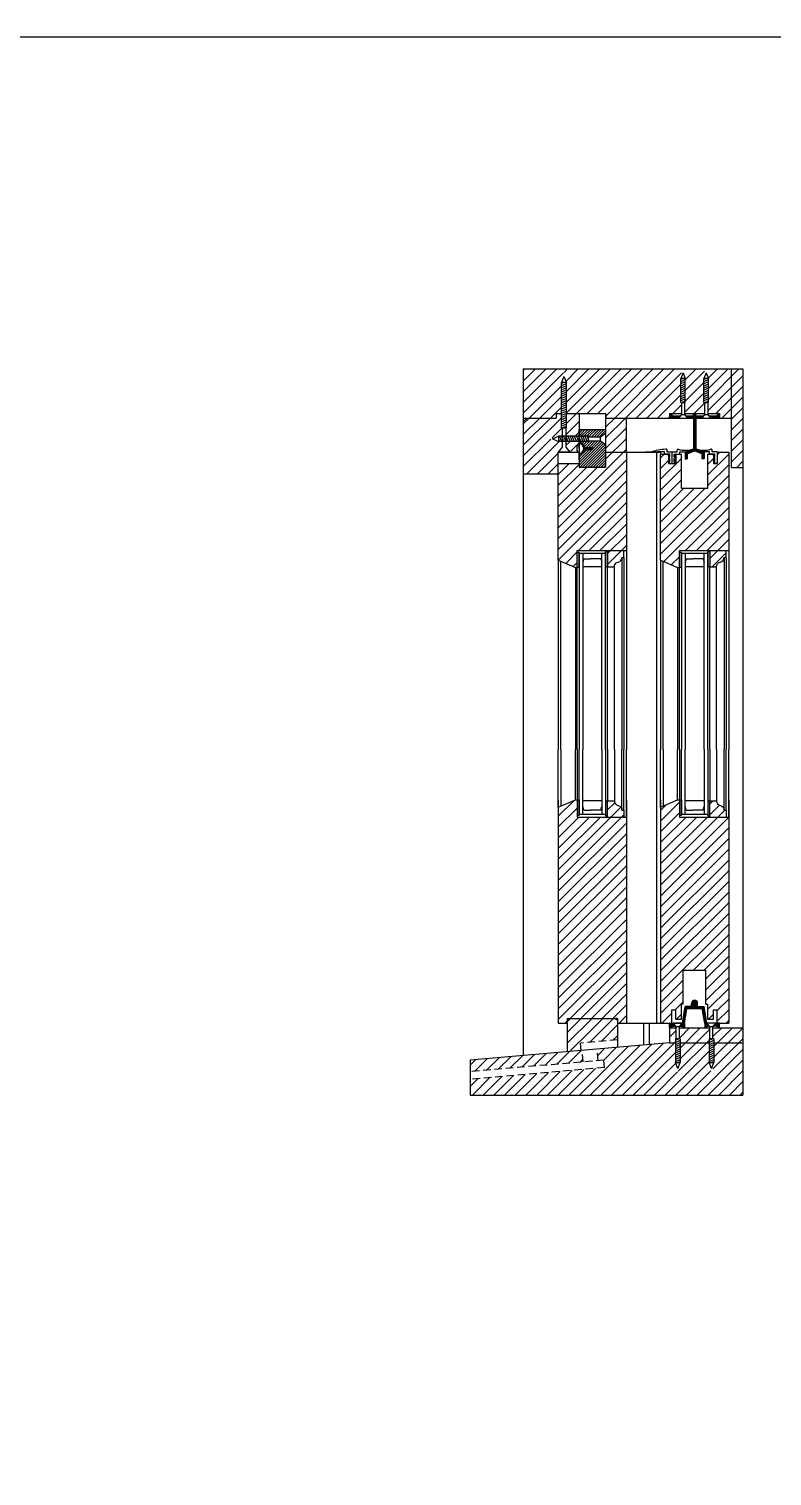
# Model space of a CAD drawing. Header units: inches. Extents: x 1985 to 11287, y 379 to 3234.
# Drawn here: x 7898.13 to 7922.67, y 1663.84 to 1711.67 of the extents above; entities that cross this region are included whole.
import ezdxf

# ---------------------------------------------------------------- set-up
doc = ezdxf.new("R2010")
doc.units = ezdxf.units.IN
doc.header["$MEASUREMENT"] = 0
doc.linetypes.add('HIDDEN', pattern=[0.375, 0.25, -0.125])
for name, color, linetype in [('alum. sill 99', 1, 'CONTINUOUS'), ('glass 99', 6, 'CONTINUOUS'), ('glazing tape 99', 7, 'CONTINUOUS'), ('hardware 99', 94, 'CONTINUOUS'), ('hatch 99', 1, 'CONTINUOUS'), ('separation 99', 3, 'CONTINUOUS'), ('weatherstripping 99', 5, 'CONTINUOUS'), ('wood detail 99', 7, 'CONTINUOUS')]:
    doc.layers.add(name, color=color, linetype=linetype)
pattern_1 = [(45, (8515.62626, 635.25964), (-0.176776695, 0.176776695), [])]

msp = doc.modelspace()

# ---------------------------------------------------------------- hatches: boundary and pattern name
at = {"layer": 'alum. sill 99'}
h = msp.add_hatch(dxfattribs=at)
h.set_pattern_fill('ANSI31', color=256, scale=2, style=0)
h.paths.add_polyline_path([(7917.863507, 1685.348837), (7917.863507, 1685.623035), (7916.238507, 1685.623035), (7916.238507, 1686.19), (7916.176007, 1686.19), (7915.613507, 1685.948928), (7915.613507, 1684.791579), (7915.613507, 1678.814999), (7915.908507, 1678.814999), (7915.908507, 1678.968999), (7917.568507, 1678.968999), (7917.568507, 1678.814999), (7917.863507, 1678.814999)])
h.paths.add_polyline_path([(7917.777507, 1685.84955), (7917.715007, 1685.84955), (7917.715007, 1685.862672, 0.350781059), (7917.590007, 1686.0058, -0.350781059), (7917.465007, 1686.148928), (7917.465007, 1686.16205), (7917.238507, 1686.16205), (7917.238507, 1685.623035), (7917.777507, 1685.623035)], flags=17)
h.paths.add_polyline_path([(7921.238509, 1685.348837), (7921.238509, 1685.623035), (7919.613509, 1685.623035), (7919.613509, 1686.19), (7919.551009, 1686.19), (7918.988509, 1685.948928), (7918.988509, 1684.791579), (7918.988509, 1678.814999), (7919.363509, 1678.814999), (7919.363509, 1679.252499), (7919.488509, 1679.252499), (7919.488509, 1678.939999), (7919.676009, 1678.939999), (7919.676009, 1679.439999), (7919.738509, 1679.439999), (7919.738509, 1680.564999), (7920.488509, 1680.564999), (7920.488509, 1679.439999), (7920.551009, 1679.439999), (7920.551009, 1678.939999), (7920.738509, 1678.939999), (7920.738509, 1679.252499), (7920.863509, 1679.252499), (7920.863509, 1678.814999), (7920.938509, 1678.814999), (7921.238509, 1678.814999)])
h.paths.add_polyline_path([(7921.152509, 1685.84955), (7921.090009, 1685.84955), (7921.090009, 1685.862672, 0.350781059), (7920.965009, 1686.0058, -0.350781059), (7920.840009, 1686.148928), (7920.840009, 1686.16205), (7920.613509, 1686.16205), (7920.613509, 1685.623035), (7921.152509, 1685.623035)], flags=17)
at = {"layer": 'glazing tape 99'}
h = msp.add_hatch(color=7, dxfattribs=at)
h.paths.add_polyline_path([(7917.176007, 1693.895784), (7917.238507, 1693.895784), (7917.238507, 1694.395784), (7917.176007, 1694.395784)])
h.paths.add_polyline_path([(7916.238507, 1693.872284), (7916.301007, 1693.872284), (7916.301007, 1694.372284), (7916.238507, 1694.372284)])
h = msp.add_hatch(color=7, dxfattribs=at)
h.paths.add_polyline_path([(7917.176007, 1693.895784), (7917.238507, 1693.895784), (7917.238507, 1694.395784), (7917.176007, 1694.395784)])
h.paths.add_polyline_path([(7916.238507, 1693.872284), (7916.301007, 1693.872284), (7916.301007, 1694.372284), (7916.238507, 1694.372284)])
h = msp.add_hatch(color=7, dxfattribs=at)
h.paths.add_polyline_path([(7920.551009, 1693.895784), (7920.613509, 1693.895784), (7920.613509, 1694.395784), (7920.551009, 1694.395784)])
h.paths.add_polyline_path([(7919.613509, 1693.872284), (7919.676009, 1693.872284), (7919.676009, 1694.372284), (7919.613509, 1694.372284)])
h = msp.add_hatch(color=7, dxfattribs=at)
h.paths.add_polyline_path([(7920.551009, 1693.895784), (7920.613509, 1693.895784), (7920.613509, 1694.395784), (7920.551009, 1694.395784)])
h.paths.add_polyline_path([(7919.613509, 1693.872284), (7919.676009, 1693.872284), (7919.676009, 1694.372284), (7919.613509, 1694.372284)])
h = msp.add_hatch(color=7, dxfattribs=at)
h.paths.add_polyline_path([(7917.176007, 1685.66205), (7917.238507, 1685.66205), (7917.238507, 1686.16205), (7917.176007, 1686.16205)])
h.paths.add_polyline_path([(7916.238507, 1685.69), (7916.301007, 1685.69), (7916.301007, 1686.19), (7916.238507, 1686.19)])
h = msp.add_hatch(color=7, dxfattribs=at)
h.paths.add_polyline_path([(7920.551009, 1685.66205), (7920.613509, 1685.66205), (7920.613509, 1686.16205), (7920.551009, 1686.16205)])
h.paths.add_polyline_path([(7919.613509, 1685.69), (7919.676009, 1685.69), (7919.676009, 1686.19), (7919.613509, 1686.19)])
at = {"layer": 'hardware 99'}
h = msp.add_hatch(dxfattribs=at)
h.set_pattern_fill('ANSI31', color=256, scale=0.25, style=0)
h.set_pattern_definition([(45, (8264.01868, -273.444858), (-0.0220970869, 0.0220970869), [])])
h.paths.add_polyline_path([(7919.586597, 1698.809832), (7919.639538, 1698.881832), (7919.365509, 1698.881832), (7919.365509, 1698.963832), (7919.325509, 1698.963832), (7919.293509, 1698.931832), (7919.293509, 1698.809832)])
h.paths.add_polyline_path([(7919.822479, 1698.881832), (7919.875421, 1698.809832), (7920.077509, 1698.809832), (7920.077509, 1697.794832), (7919.837712, 1697.696832), (7919.801009, 1697.681832), (7919.801009, 1697.461832), (7919.873009, 1697.461832), (7919.873009, 1697.633477), (7920.113509, 1697.731764), (7920.354009, 1697.633477), (7920.354009, 1697.461832), (7920.426009, 1697.461832), (7920.426009, 1697.681832), (7920.149509, 1697.794832), (7920.149509, 1698.809832), (7920.351597, 1698.809832), (7920.404538, 1698.881832), (7920.149509, 1698.881832), (7920.149509, 1698.963832), (7920.077509, 1698.963832), (7920.077509, 1698.881832)])
h.paths.add_polyline_path([(7920.587479, 1698.881832), (7920.640421, 1698.809832), (7920.933509, 1698.809832), (7920.933509, 1698.931832), (7920.901509, 1698.963832), (7920.861509, 1698.963832), (7920.861509, 1698.881832)])
h = msp.add_hatch(dxfattribs=at)
h.set_pattern_fill('ANSI31', color=256, scale=0.25, style=0)
h.set_pattern_definition([(45, (8264.01868, -212.749195), (-0.0220970869, 0.0220970869), [])])
h.paths.add_polyline_path([(7919.414097, 1678.814999), (7919.288509, 1678.814999), (7919.288509, 1678.654999), (7919.360509, 1678.654999), (7919.360509, 1678.714999), (7919.487626, 1678.714999)])
h.paths.add_polyline_path([(7919.779564, 1678.803372), (7919.859685, 1679.292999), (7920.367333, 1679.292999), (7920.447454, 1678.803372), (7920.447454, 1678.654999), (7920.519454, 1678.654999), (7920.519454, 1678.714999), (7920.597626, 1678.714999), (7920.524097, 1678.814999), (7920.518509, 1678.814999), (7920.428509, 1679.364999), (7920.213509, 1679.364999), (7920.213509, 1679.464999, 1), (7920.013509, 1679.464999), (7920.013509, 1679.364999), (7919.798509, 1679.364999), (7919.708509, 1678.814999), (7919.702921, 1678.814999), (7919.629391, 1678.714999), (7919.707564, 1678.714999), (7919.707564, 1678.654999), (7919.779564, 1678.654999)])
h.paths.add_polyline_path([(7920.938509, 1678.814999), (7920.812921, 1678.814999), (7920.739391, 1678.714999), (7920.866509, 1678.714999), (7920.866509, 1678.654999), (7920.938509, 1678.654999)])
at = {"layer": 'hatch 99'}
h = msp.add_hatch(dxfattribs=at)
h.set_pattern_fill('ANSI31', color=256, scale=2, style=0)
h.set_pattern_definition(pattern_1)
h.paths.add_polyline_path([(7915.716007, 1699.991832), (7915.738507, 1700.042127), (7915.738507, 1700.192192), (7915.801007, 1700.331898), (7915.863507, 1700.192192), (7915.863507, 1700.042127), (7915.886007, 1699.991832), (7915.886007, 1698.963832), (7917.184007, 1698.963832), (7917.184007, 1698.809832), (7919.293509, 1698.809832), (7919.293509, 1698.963832), (7919.678509, 1698.963832), (7919.678509, 1699.327332), (7919.656009, 1699.327332), (7919.656009, 1700.119832), (7919.678509, 1700.176832), (7919.678509, 1700.434832), (7914.457757, 1700.434832), (7914.457757, 1698.809832), (7915.544007, 1698.809832), (7915.544007, 1698.963832), (7915.707749, 1698.963832), (7915.716007, 1698.967253)])
h.paths.add_polyline_path([(7920.421009, 1700.119832), (7920.443509, 1700.176832), (7920.443509, 1700.434832), (7919.783509, 1700.434832), (7919.783509, 1700.176832), (7919.806009, 1700.119832), (7919.806009, 1699.327332), (7919.783509, 1699.327332), (7919.783509, 1698.963832), (7920.443509, 1698.963832), (7920.443509, 1699.327332), (7920.421009, 1699.327332)])
h.paths.add_polyline_path([(7921.332259, 1700.434832), (7920.548509, 1700.434832), (7920.548509, 1700.176832), (7920.571009, 1700.119832), (7920.571009, 1699.327332), (7920.548509, 1699.327332), (7920.548509, 1698.963832), (7920.933509, 1698.963832), (7920.933509, 1698.809832), (7921.332259, 1698.809832)])
h.paths.add_polyline_path([(7921.707259, 1700.434832), (7921.332259, 1700.434832), (7921.332259, 1697.181832), (7921.707259, 1697.181832)])
h = msp.add_hatch(dxfattribs=at)
h.set_pattern_fill('ANSI31', color=256, scale=2, style=0)
h.set_pattern_definition(pattern_1)
h.paths.add_polyline_path([(7915.738507, 1697.851832), (7915.738507, 1698.040721), (7915.616007, 1698.040721), (7915.565713, 1698.063221), (7915.471817, 1698.063221), (7915.332111, 1698.125721), (7915.471817, 1698.188221), (7915.565713, 1698.188221), (7915.616007, 1698.210721), (7915.738507, 1698.210721), (7915.738507, 1698.494332), (7915.716007, 1698.494332), (7915.716007, 1698.963832), (7915.544007, 1698.963832), (7915.544007, 1698.809832), (7914.582757, 1698.809832), (7914.457757, 1698.684832), (7914.457757, 1696.963832), (7915.613507, 1696.963832), (7915.613507, 1697.681832)])
h.paths.add_polyline_path([(7916.301007, 1698.963832), (7915.886007, 1698.963832), (7915.886007, 1698.494332), (7915.863507, 1698.494332), (7915.863507, 1698.210721), (7916.301007, 1698.210721)])
h.paths.add_polyline_path([(7916.253695, 1697.931497, -0.239084783), (7916.301007, 1697.962453), (7916.301007, 1698.040721), (7915.863507, 1698.040721), (7915.863507, 1697.851832), (7915.988507, 1697.681832), (7916.253888, 1697.681832, -0.267534355)])
h.paths.add_polyline_path([(7917.863507, 1698.809832), (7917.176007, 1698.809832), (7917.176007, 1698.431832), (7917.176007, 1697.681832), (7917.863507, 1697.681832)])
h.paths.add_polyline_path([(7917.863507, 1697.681832), (7917.176007, 1697.681832), (7917.176007, 1697.184832), (7916.301007, 1697.184832), (7916.301007, 1697.306832), (7915.613507, 1697.306832), (7915.613507, 1694.113355), (7916.176007, 1693.872284), (7916.238507, 1693.872284), (7916.238507, 1694.434798), (7917.863507, 1694.434798)])
h.paths.add_polyline_path([(7917.777507, 1694.434798), (7917.238507, 1694.434798), (7917.238507, 1693.895784), (7917.465007, 1693.895784, -0.375199902), (7917.590007, 1694.052034, 0.375199902), (7917.715007, 1694.208284), (7917.777507, 1694.208284)], flags=17)
h.paths.add_polyline_path([(7921.238509, 1697.681832), (7920.856509, 1697.681832), (7920.856509, 1697.306832), (7920.784509, 1697.306832), (7920.738509, 1697.306832), (7920.738509, 1697.619332), (7920.606509, 1697.619332), (7920.551009, 1697.619332), (7920.551009, 1696.494332), (7919.676009, 1696.494332), (7919.676009, 1697.619332), (7919.488509, 1697.619332), (7919.488509, 1697.306832), (7919.252509, 1697.306832), (7919.252509, 1697.619332), (7919.120509, 1697.619332), (7918.988509, 1697.619332), (7918.988509, 1694.113355), (7919.551009, 1693.872284), (7919.613509, 1693.872284), (7919.613509, 1694.434798), (7921.238509, 1694.434798)])
h.paths.add_polyline_path([(7921.152509, 1694.434798), (7920.613509, 1694.434798), (7920.613509, 1693.895784), (7920.840009, 1693.895784, -0.375199902), (7920.965009, 1694.052034, 0.375199902), (7921.090009, 1694.208284), (7921.152509, 1694.208284)], flags=17)
h = msp.add_hatch(dxfattribs=at)
h.set_pattern_fill('ANSI31', color=256, scale=0.5, style=0)
h.set_pattern_definition([(45, (8420.75259, 266.709015), (-0.0441941738, 0.0441941738), [])])
h.paths.add_polyline_path([(7917.176007, 1697.681832), (7917.176007, 1697.938221), (7917.006007, 1698.063221), (7916.613507, 1698.063221), (7916.613507, 1698.040721), (7916.301007, 1698.040721), (7916.301007, 1697.994332, -0.365977382), (7916.485885, 1697.838082), (7916.738507, 1697.838082), (7916.738507, 1697.775582), (7916.485885, 1697.775582, -0.365977382), (7916.301007, 1697.619332), (7916.301007, 1697.431832), (7916.301007, 1697.184832), (7917.176007, 1697.184832)])
h.paths.add_polyline_path([(7917.176007, 1698.431832), (7916.301007, 1698.431832), (7916.301007, 1698.210721), (7916.613507, 1698.210721), (7916.613507, 1698.188221), (7917.006007, 1698.188221), (7917.176007, 1698.313221)])
h = msp.add_hatch(dxfattribs=at)
h.set_pattern_fill('ANSI31', color=256, scale=2, style=0)
h.set_pattern_definition(pattern_1)
h.paths.add_polyline_path([(7921.707259, 1678.654999), (7920.938509, 1678.654999), (7920.721009, 1678.654999), (7920.721009, 1678.297499), (7920.743509, 1678.297499), (7920.743509, 1678.154999), (7921.707259, 1678.154999)])
h.paths.add_polyline_path([(7920.616009, 1678.654999), (7919.611009, 1678.654999), (7919.611009, 1678.297499), (7919.633509, 1678.297499), (7919.633509, 1678.154999), (7920.593509, 1678.154999), (7920.593509, 1678.297499), (7920.616009, 1678.297499)])
h.paths.add_polyline_path([(7919.506009, 1678.654999), (7919.288509, 1678.654999), (7919.288509, 1678.154999), (7919.483509, 1678.154999), (7919.483509, 1678.297499), (7919.506009, 1678.297499)])
h.paths.add_polyline_path([(7921.707259, 1678.154999), (7920.743509, 1678.154999), (7920.743509, 1677.504999), (7920.721009, 1677.447999), (7920.721009, 1677.319198), (7920.668509, 1677.179492), (7920.616009, 1677.319198), (7920.616009, 1677.447999), (7920.593509, 1677.504999), (7920.593509, 1678.154999), (7919.633509, 1678.154999), (7919.633509, 1677.504999), (7919.611009, 1677.447999), (7919.611009, 1677.319198), (7919.558509, 1677.179492), (7919.506009, 1677.319198), (7919.506009, 1677.447999), (7919.483509, 1677.504999), (7919.483509, 1678.154999), (7919.288509, 1678.154999), (7916.896898, 1677.947339), (7916.929337, 1677.573744), (7917.116134, 1677.589964), (7917.13776, 1677.340901), (7912.707757, 1676.956249), (7912.707757, 1676.434999), (7921.707259, 1676.434999)])
h.paths.add_polyline_path([(7916.398773, 1677.904087), (7912.707757, 1677.5836), (7912.707757, 1677.20719), (7916.431211, 1677.530493)], flags=17)
h.paths.add_polyline_path([(7917.568507, 1678.906499), (7917.506007, 1678.968999), (7915.971007, 1678.968999), (7915.908507, 1678.906499), (7915.908507, 1677.861518), (7916.368661, 1677.901472), (7916.347035, 1678.150535), (7917.568507, 1678.256594)])

# ---------------------------------------------------------------- linework, layer by layer
at = {"layer": 'glass 99', "color": 6}
for p, q in [((7916.301007, 1694.372284), (7916.301007, 1687.861472)), ((7916.301007, 1694.341098), (7917.176007, 1694.341098)), ((7916.301007, 1694.341098), (7917.176007, 1694.341098)), ((7916.426007, 1694.341098), (7916.426007, 1687.861472)), ((7917.051007, 1687.861472), (7917.051007, 1694.341098)), ((7917.176007, 1687.861472), (7917.176007, 1694.395784)), ((7919.676009, 1694.372284), (7919.676009, 1687.861472)), ((7919.676009, 1694.341098), (7920.551009, 1694.341098)), ((7919.676009, 1694.341098), (7920.551009, 1694.341098)), ((7919.801009, 1694.341098), (7919.801009, 1687.861472)), ((7920.426009, 1687.861472), (7920.426009, 1694.341098)), ((7920.551009, 1687.861472), (7920.551009, 1694.395784)), ((7916.455998, 1694.160164), (7916.426007, 1694.052381)), ((7916.455998, 1694.160164), (7916.426007, 1694.052381)), ((7917.051007, 1693.895784), (7916.426007, 1693.895784)), ((7917.051007, 1693.895784), (7916.426007, 1693.895784)), ((7916.455998, 1694.160164), (7916.676007, 1694.160164)), ((7916.455998, 1694.160164), (7916.676007, 1694.160164)), ((7917.021016, 1694.160164), (7916.676007, 1694.160164)), ((7917.021016, 1694.160164), (7916.676007, 1694.160164)), ((7917.021016, 1694.160164), (7917.051007, 1694.052381)), ((7917.021016, 1694.160164), (7917.051007, 1694.052381)), ((7919.831, 1694.160164), (7919.801009, 1694.052381)), ((7919.831, 1694.160164), (7919.801009, 1694.052381)), ((7920.426009, 1693.895784), (7919.801009, 1693.895784)), ((7920.426009, 1693.895784), (7919.801009, 1693.895784)), ((7919.831, 1694.160164), (7920.051009, 1694.160164)), ((7919.831, 1694.160164), (7920.051009, 1694.160164)), ((7920.396017, 1694.160164), (7920.051009, 1694.160164)), ((7920.396017, 1694.160164), (7920.051009, 1694.160164)), ((7920.396017, 1694.160164), (7920.426009, 1694.052381)), ((7920.396017, 1694.160164), (7920.426009, 1694.052381)), ((7916.301007, 1685.69), (7916.301007, 1687.861472)), ((7916.426007, 1685.716735), (7916.426007, 1687.861472)), ((7917.051007, 1687.861472), (7917.051007, 1685.716735)), ((7917.176007, 1687.861472), (7917.176007, 1685.66205)), ((7919.676009, 1685.69), (7919.676009, 1687.861472)), ((7919.801009, 1685.716735), (7919.801009, 1687.861472)), ((7920.426009, 1687.861472), (7920.426009, 1685.716735)), ((7920.551009, 1687.861472), (7920.551009, 1685.66205)), ((7916.301007, 1685.716735), (7917.176007, 1685.716735)), ((7917.051007, 1686.16205), (7916.426007, 1686.16205)), ((7916.455998, 1685.849555), (7916.426007, 1685.969738)), ((7916.455998, 1685.849555), (7916.676007, 1685.849555)), ((7917.021016, 1685.849555), (7916.676007, 1685.849555)), ((7917.021016, 1685.849555), (7917.051007, 1685.969738)), ((7919.676009, 1685.716735), (7920.551009, 1685.716735)), ((7920.426009, 1686.16205), (7919.801009, 1686.16205)), ((7919.831, 1685.849555), (7919.801009, 1685.969738)), ((7919.831, 1685.849555), (7920.051009, 1685.849555)), ((7920.396017, 1685.849555), (7920.051009, 1685.849555)), ((7920.396017, 1685.849555), (7920.426009, 1685.969738))]:
    msp.add_line(p, q, dxfattribs=at)
at = {"layer": 'glazing tape 99'}
for p, q in [((7916.301007, 1694.372284), (7916.238507, 1694.372284)), ((7916.301007, 1694.372284), (7916.238507, 1694.372284)), ((7916.301007, 1693.872284), (7916.301007, 1694.372284)), ((7916.301007, 1693.872284), (7916.301007, 1694.372284)), ((7917.176007, 1694.395784), (7917.176007, 1693.895784)), ((7917.238507, 1694.395784), (7917.176007, 1694.395784)), ((7917.176007, 1694.395784), (7917.176007, 1693.895784)), ((7917.238507, 1694.395784), (7917.176007, 1694.395784)), ((7919.676009, 1694.372284), (7919.613509, 1694.372284)), ((7919.676009, 1694.372284), (7919.613509, 1694.372284)), ((7919.676009, 1693.872284), (7919.676009, 1694.372284)), ((7919.676009, 1693.872284), (7919.676009, 1694.372284)), ((7920.551009, 1694.395784), (7920.551009, 1693.895784)), ((7920.613509, 1694.395784), (7920.551009, 1694.395784)), ((7920.551009, 1694.395784), (7920.551009, 1693.895784)), ((7920.613509, 1694.395784), (7920.551009, 1694.395784)), ((7916.301007, 1693.872284), (7916.238507, 1693.872284)), ((7916.301007, 1693.872284), (7916.238507, 1693.872284)), ((7917.238507, 1693.895784), (7917.176007, 1693.895784)), ((7917.238507, 1693.895784), (7917.176007, 1693.895784)), ((7919.676009, 1693.872284), (7919.613509, 1693.872284)), ((7919.676009, 1693.872284), (7919.613509, 1693.872284)), ((7920.613509, 1693.895784), (7920.551009, 1693.895784)), ((7920.613509, 1693.895784), (7920.551009, 1693.895784)), ((7916.238507, 1686.19), (7916.301007, 1686.19)), ((7916.301007, 1686.19), (7916.301007, 1685.69)), ((7919.613509, 1686.19), (7919.676009, 1686.19)), ((7919.676009, 1686.19), (7919.676009, 1685.69)), ((7916.238507, 1685.69), (7916.301007, 1685.69)), ((7917.176007, 1686.16205), (7917.176007, 1685.66205)), ((7919.613509, 1685.69), (7919.676009, 1685.69)), ((7920.551009, 1686.16205), (7920.551009, 1685.66205))]:
    msp.add_line(p, q, dxfattribs=at)
at = {"layer": 'glazing tape 99', "color": 7}
for p, q in [((7917.176007, 1686.16205), (7917.238507, 1686.16205)), ((7920.551009, 1686.16205), (7920.613509, 1686.16205)), ((7917.176007, 1685.66205), (7917.238507, 1685.66205)), ((7920.551009, 1685.66205), (7920.613509, 1685.66205))]:
    msp.add_line(p, q, dxfattribs=at)
at = {"layer": 'hardware 99'}
for p, q in [((7915.801007, 1700.181832), (7915.716007, 1699.991832)), ((7915.801007, 1700.181832), (7915.886007, 1699.991832)), ((7919.731009, 1700.309832), (7919.656009, 1700.119832)), ((7919.656009, 1699.327332), (7919.656009, 1700.119832)), ((7919.806009, 1700.119832), (7919.656009, 1700.119832)), ((7919.736773, 1700.119832), (7919.656009, 1700.081918)), ((7919.806009, 1700.081918), (7919.656009, 1700.011502)), ((7919.731009, 1700.309832), (7919.806009, 1700.119832)), ((7919.806009, 1699.327332), (7919.806009, 1700.119832)), ((7920.496009, 1700.309832), (7920.421009, 1700.119832)), ((7920.421009, 1699.327332), (7920.421009, 1700.119832)), ((7920.571009, 1700.119832), (7920.421009, 1700.119832)), ((7920.501773, 1700.119832), (7920.421009, 1700.081918)), ((7920.571009, 1700.081918), (7920.421009, 1700.011502)), ((7920.496009, 1700.309832), (7920.571009, 1700.119832)), ((7920.571009, 1699.327332), (7920.571009, 1700.119832)), ((7915.716007, 1698.494332), (7915.716007, 1699.991832)), ((7915.886007, 1699.991832), (7915.716007, 1699.991832)), ((7915.80956, 1699.991832), (7915.716007, 1699.953081)), ((7915.886007, 1699.953081), (7915.716007, 1699.882665)), ((7915.886007, 1699.882665), (7915.716007, 1699.812249)), ((7915.886007, 1699.812249), (7915.716007, 1699.741832)), ((7915.886007, 1699.741832), (7915.716007, 1699.671416)), ((7915.886007, 1699.671416), (7915.716007, 1699.601)), ((7915.886007, 1699.601), (7915.716007, 1699.530584)), ((7915.886007, 1698.494332), (7915.886007, 1699.991832)), ((7919.806009, 1700.011502), (7919.656009, 1699.941086)), ((7919.806009, 1699.941086), (7919.656009, 1699.870669)), ((7919.806009, 1699.870669), (7919.656009, 1699.800253)), ((7919.806009, 1699.800253), (7919.656009, 1699.729837)), ((7919.806009, 1699.729837), (7919.656009, 1699.659421)), ((7919.806009, 1699.659421), (7919.656009, 1699.589004)), ((7919.806009, 1699.589004), (7919.656009, 1699.518588)), ((7920.571009, 1700.011502), (7920.421009, 1699.941086)), ((7920.571009, 1699.941086), (7920.421009, 1699.870669)), ((7920.571009, 1699.870669), (7920.421009, 1699.800253)), ((7920.571009, 1699.800253), (7920.421009, 1699.729837)), ((7920.571009, 1699.729837), (7920.421009, 1699.659421)), ((7920.571009, 1699.659421), (7920.421009, 1699.589004)), ((7920.571009, 1699.589004), (7920.421009, 1699.518588)), ((7915.886007, 1699.530584), (7915.716007, 1699.460167)), ((7915.886007, 1699.460167), (7915.716007, 1699.389751)), ((7915.886007, 1699.389751), (7915.716007, 1699.319335)), ((7915.886007, 1699.319335), (7915.716007, 1699.248918)), ((7915.886007, 1699.248918), (7915.716007, 1699.178502)), ((7915.886007, 1699.178502), (7915.716007, 1699.108086)), ((7915.886007, 1699.108086), (7915.716007, 1699.037669)), ((7919.806009, 1699.518588), (7919.656009, 1699.448172)), ((7919.806009, 1699.448172), (7919.656009, 1699.377755)), ((7919.656009, 1699.327332), (7919.806009, 1699.327332)), ((7919.678509, 1699.327332), (7919.678509, 1698.934832)), ((7919.806009, 1699.377755), (7919.704277, 1699.327332)), ((7919.783509, 1699.327332), (7919.783509, 1698.934832)), ((7920.571009, 1699.518588), (7920.421009, 1699.448172)), ((7920.571009, 1699.448172), (7920.421009, 1699.377755)), ((7920.421009, 1699.327332), (7920.571009, 1699.327332)), ((7920.443509, 1699.327332), (7920.443509, 1698.934832)), ((7920.571009, 1699.377755), (7920.469277, 1699.327332)), ((7920.548509, 1699.327332), (7920.548509, 1698.934832)), ((7915.886007, 1699.037669), (7915.716007, 1698.967253)), ((7915.886007, 1698.967253), (7915.716007, 1698.896837)), ((7915.886007, 1698.896837), (7915.716007, 1698.826421)), ((7915.886007, 1698.826421), (7915.716007, 1698.756004)), ((7915.886007, 1698.756004), (7915.716007, 1698.685588)), ((7915.886007, 1698.685588), (7915.716007, 1698.615172)), ((7915.886007, 1698.615172), (7915.716007, 1698.544755)), ((7917.184007, 1698.931832), (7917.184007, 1698.809832)), ((7919.293509, 1698.931832), (7919.325509, 1698.963832)), ((7919.293509, 1698.931832), (7919.293509, 1698.809832)), ((7919.293509, 1698.809832), (7920.077509, 1698.809832)), ((7919.325509, 1698.963832), (7919.365509, 1698.963832)), ((7919.365509, 1698.963832), (7919.365509, 1698.881832)), ((7919.365509, 1698.881832), (7919.639538, 1698.881832)), ((7919.678509, 1698.934832), (7919.586597, 1698.809832)), ((7919.586597, 1698.809832), (7919.875421, 1698.809832)), ((7919.678509, 1698.934832), (7919.783509, 1698.934832)), ((7919.783509, 1698.934832), (7919.875421, 1698.809832)), ((7919.822479, 1698.881832), (7920.077509, 1698.881832)), ((7920.077509, 1698.881832), (7920.077509, 1698.963832)), ((7920.077509, 1698.963832), (7920.149509, 1698.963832)), ((7920.077509, 1698.809832), (7920.077509, 1697.794832)), ((7920.149509, 1698.881832), (7920.149509, 1698.963832)), ((7920.149509, 1698.881832), (7920.404538, 1698.881832)), ((7920.149509, 1698.809832), (7920.933509, 1698.809832)), ((7920.149509, 1698.809832), (7920.149509, 1697.794832)), ((7920.443509, 1698.934832), (7920.351597, 1698.809832)), ((7920.351597, 1698.809832), (7920.640421, 1698.809832)), ((7920.443509, 1698.934832), (7920.548509, 1698.934832)), ((7920.548509, 1698.934832), (7920.640421, 1698.809832)), ((7920.587479, 1698.881832), (7920.861509, 1698.881832)), ((7920.901509, 1698.963832), (7920.861509, 1698.963832)), ((7920.861509, 1698.963832), (7920.861509, 1698.881832)), ((7920.933509, 1698.931832), (7920.901509, 1698.963832)), ((7920.933509, 1698.809832), (7920.933509, 1698.931832)), ((7915.426007, 1698.125721), (7915.616007, 1698.210721)), ((7915.426007, 1698.125721), (7915.616007, 1698.040721)), ((7916.613507, 1698.210721), (7915.616007, 1698.210721)), ((7915.616007, 1698.210721), (7915.616007, 1698.040721)), ((7915.647672, 1698.210721), (7915.718089, 1698.040721)), ((7915.716007, 1698.494332), (7915.886007, 1698.494332)), ((7915.718089, 1698.210721), (7915.788505, 1698.040721)), ((7915.738507, 1698.494332), (7915.738507, 1697.851832)), ((7915.886007, 1698.544755), (7915.764276, 1698.494332)), ((7915.788505, 1698.210721), (7915.858921, 1698.040721)), ((7915.858921, 1698.210721), (7915.929337, 1698.040721)), ((7915.863507, 1698.494332), (7915.863507, 1697.851832)), ((7915.929337, 1698.210721), (7915.999754, 1698.040721)), ((7915.999754, 1698.210721), (7916.07017, 1698.040721)), ((7916.07017, 1698.210721), (7916.140586, 1698.040721)), ((7916.140586, 1698.210721), (7916.211003, 1698.040721)), ((7916.211003, 1698.210721), (7916.281419, 1698.040721)), ((7916.281419, 1698.210721), (7916.351835, 1698.040721)), ((7916.351835, 1698.210721), (7916.422252, 1698.040721)), ((7916.422252, 1698.210721), (7916.492668, 1698.040721)), ((7916.492668, 1698.210721), (7916.563084, 1698.040721)), ((7916.563084, 1698.210721), (7916.613507, 1698.08899)), ((7916.613507, 1698.040721), (7916.613507, 1698.210721)), ((7916.613507, 1698.188221), (7917.006007, 1698.188221)), ((7917.006007, 1698.188221), (7917.176007, 1698.313221)), ((7917.006007, 1698.063221), (7917.006007, 1698.188221)), ((7917.176007, 1698.313221), (7917.176007, 1697.938221)), ((7915.738507, 1697.851832), (7915.613507, 1697.681832)), ((7915.988507, 1697.681832), (7915.613507, 1697.681832)), ((7915.616007, 1698.117168), (7915.647672, 1698.040721)), ((7916.613507, 1698.040721), (7915.616007, 1698.040721)), ((7915.863507, 1697.851832), (7915.988507, 1697.681832)), ((7916.613507, 1698.063221), (7917.006007, 1698.063221)), ((7917.006007, 1698.063221), (7917.176007, 1697.938221)), ((7919.801009, 1697.681832), (7920.077509, 1697.794832)), ((7919.801009, 1697.681832), (7919.801009, 1697.461832)), ((7919.873009, 1697.633477), (7920.113509, 1697.731764)), ((7920.354009, 1697.633477), (7920.113509, 1697.731764)), ((7920.426009, 1697.681832), (7920.149509, 1697.794832)), ((7920.426009, 1697.681832), (7920.426009, 1697.461832)), ((7919.801009, 1697.461832), (7919.873009, 1697.461832)), ((7919.873009, 1697.633477), (7919.873009, 1697.461832)), ((7920.354009, 1697.633477), (7920.354009, 1697.461832)), ((7920.426009, 1697.461832), (7920.354009, 1697.461832)), ((7919.708509, 1678.814999), (7919.798509, 1679.364999)), ((7919.779564, 1678.803372), (7919.859685, 1679.292999)), ((7920.013509, 1679.364999), (7919.798509, 1679.364999)), ((7919.859685, 1679.292999), (7920.367333, 1679.292999)), ((7920.013509, 1679.364999), (7920.013509, 1679.464999)), ((7920.213509, 1679.364999), (7920.213509, 1679.464999)), ((7920.213509, 1679.364999), (7920.428509, 1679.364999)), ((7920.447454, 1678.803372), (7920.367333, 1679.292999)), ((7920.518509, 1678.814999), (7920.428509, 1679.364999)), ((7919.288509, 1678.654999), (7919.288509, 1678.814999)), ((7919.288509, 1678.814999), (7919.708509, 1678.814999)), ((7919.288509, 1678.654999), (7919.360509, 1678.654999)), ((7919.360509, 1678.654999), (7919.360509, 1678.714999)), ((7919.360509, 1678.714999), (7919.487626, 1678.714999)), ((7919.506009, 1678.689999), (7919.414097, 1678.814999)), ((7919.702921, 1678.814999), (7919.414097, 1678.814999)), ((7919.506009, 1678.297499), (7919.506009, 1678.689999)), ((7919.611009, 1678.689999), (7919.506009, 1678.689999)), ((7919.611009, 1678.689999), (7919.702921, 1678.814999)), ((7919.611009, 1678.297499), (7919.611009, 1678.689999)), ((7919.629391, 1678.714999), (7919.707564, 1678.714999)), ((7919.707564, 1678.714999), (7919.707564, 1678.654999)), ((7919.707564, 1678.654999), (7919.779564, 1678.654999)), ((7919.779564, 1678.803372), (7919.779564, 1678.654999)), ((7920.447454, 1678.803372), (7920.447454, 1678.654999)), ((7920.447454, 1678.654999), (7920.519454, 1678.654999)), ((7920.938509, 1678.814999), (7920.518509, 1678.814999)), ((7920.597626, 1678.714999), (7920.519454, 1678.714999)), ((7920.519454, 1678.714999), (7920.519454, 1678.654999)), ((7920.616009, 1678.689999), (7920.524097, 1678.814999)), ((7920.812921, 1678.814999), (7920.524097, 1678.814999)), ((7920.616009, 1678.297499), (7920.616009, 1678.689999)), ((7920.721009, 1678.689999), (7920.616009, 1678.689999)), ((7920.721009, 1678.689999), (7920.812921, 1678.814999)), ((7920.721009, 1678.297499), (7920.721009, 1678.689999)), ((7920.866509, 1678.714999), (7920.739391, 1678.714999)), ((7920.866509, 1678.654999), (7920.866509, 1678.714999)), ((7920.866509, 1678.654999), (7920.938509, 1678.654999)), ((7920.938509, 1678.654999), (7920.938509, 1678.814999)), ((7919.633509, 1678.297499), (7919.483509, 1678.297499)), ((7919.483509, 1678.297499), (7919.483509, 1677.504999)), ((7919.483509, 1678.247076), (7919.58524, 1678.297499)), ((7919.483509, 1678.17666), (7919.633509, 1678.247076)), ((7919.483509, 1678.106244), (7919.633509, 1678.17666)), ((7919.483509, 1678.035827), (7919.633509, 1678.106244)), ((7919.483509, 1677.965411), (7919.633509, 1678.035827)), ((7919.633509, 1678.297499), (7919.633509, 1677.504999)), ((7920.743509, 1678.297499), (7920.593509, 1678.297499)), ((7920.593509, 1678.297499), (7920.593509, 1677.504999)), ((7920.593509, 1678.247076), (7920.69524, 1678.297499)), ((7920.593509, 1678.17666), (7920.743509, 1678.247076)), ((7920.593509, 1678.106244), (7920.743509, 1678.17666)), ((7920.593509, 1678.035827), (7920.743509, 1678.106244)), ((7920.593509, 1677.965411), (7920.743509, 1678.035827)), ((7920.743509, 1678.297499), (7920.743509, 1677.504999)), ((7919.483509, 1677.894995), (7919.633509, 1677.965411)), ((7919.483509, 1677.824579), (7919.633509, 1677.894995)), ((7919.483509, 1677.754162), (7919.633509, 1677.824579)), ((7919.483509, 1677.683746), (7919.633509, 1677.754162)), ((7919.483509, 1677.61333), (7919.633509, 1677.683746)), ((7919.483509, 1677.542913), (7919.633509, 1677.61333)), ((7920.593509, 1677.894995), (7920.743509, 1677.965411)), ((7920.593509, 1677.824579), (7920.743509, 1677.894995)), ((7920.593509, 1677.754162), (7920.743509, 1677.824579)), ((7920.593509, 1677.683746), (7920.743509, 1677.754162)), ((7920.593509, 1677.61333), (7920.743509, 1677.683746)), ((7920.593509, 1677.542913), (7920.743509, 1677.61333)), ((7919.558509, 1677.314999), (7919.483509, 1677.504999)), ((7919.483509, 1677.504999), (7919.633509, 1677.504999)), ((7919.552745, 1677.504999), (7919.633509, 1677.542913)), ((7919.558509, 1677.314999), (7919.633509, 1677.504999)), ((7920.668509, 1677.314999), (7920.593509, 1677.504999)), ((7920.593509, 1677.504999), (7920.743509, 1677.504999)), ((7920.662745, 1677.504999), (7920.743509, 1677.542913)), ((7920.668509, 1677.314999), (7920.743509, 1677.504999))]:
    msp.add_line(p, q, dxfattribs=at)
msp.add_arc((7920.113509, 1679.464999), 0.1, 0, 180, dxfattribs=at)
at = {"layer": 'separation 99', "color": 3}
msp.add_lwpolyline([(7876.573778, 1711.403795), (8777.601674, 1711.674663), (8777.601674, 1473.992733), (7876.573778, 1473.721864)], close=True, dxfattribs=at)
at = {"layer": 'weatherstripping 99'}
for p, q in [((7916.738507, 1697.806832), (7916.457257, 1697.806832)), ((7918.903305, 1697.696832), (7918.663509, 1697.681832)), ((7919.120509, 1697.696832), (7918.903305, 1697.696832)), ((7919.120509, 1697.619332), (7919.120509, 1697.696832)), ((7919.205509, 1697.696832), (7919.205509, 1697.755238)), ((7919.205509, 1697.696832), (7919.535509, 1697.696832)), ((7919.370509, 1697.306832), (7919.370509, 1697.696832)), ((7919.535509, 1697.696832), (7919.535509, 1697.751215)), ((7919.620509, 1697.619332), (7919.620509, 1697.696832)), ((7919.620509, 1697.696832), (7919.837712, 1697.696832)), ((7919.837712, 1697.696832), (7920.077509, 1697.794832)), ((7920.389305, 1697.696832), (7920.149509, 1697.794832)), ((7920.606509, 1697.696832), (7920.389305, 1697.696832)), ((7920.606509, 1697.619332), (7920.606509, 1697.696832)), ((7920.691509, 1697.696832), (7920.691509, 1697.751215)), ((7920.856509, 1697.696832), (7920.691509, 1697.696832)), ((7920.856509, 1697.696832), (7920.856509, 1697.306832)), ((7919.298509, 1697.619332), (7919.120509, 1697.619332)), ((7919.298509, 1697.515345), (7919.252509, 1697.619332)), ((7919.298509, 1697.463082), (7919.252509, 1697.574136)), ((7919.298509, 1697.359095), (7919.252509, 1697.470149)), ((7919.298509, 1697.306832), (7919.252509, 1697.417886)), ((7919.298509, 1697.515345), (7919.298509, 1697.619332)), ((7919.298509, 1697.359095), (7919.298509, 1697.463082)), ((7919.298509, 1697.306832), (7919.442509, 1697.306832)), ((7919.442509, 1697.515345), (7919.442509, 1697.619332)), ((7919.442509, 1697.515345), (7919.488509, 1697.619332)), ((7919.442509, 1697.619332), (7919.620509, 1697.619332)), ((7919.442509, 1697.463082), (7919.488509, 1697.574136)), ((7919.442509, 1697.359095), (7919.488509, 1697.470149)), ((7919.442509, 1697.359095), (7919.442509, 1697.463082)), ((7919.442509, 1697.306832), (7919.488509, 1697.417886)), ((7920.784509, 1697.619332), (7920.606509, 1697.619332)), ((7920.784509, 1697.515345), (7920.738509, 1697.619332)), ((7920.784509, 1697.463082), (7920.738509, 1697.574136)), ((7920.784509, 1697.359095), (7920.738509, 1697.470149)), ((7920.784509, 1697.306832), (7920.738509, 1697.417886)), ((7920.784509, 1697.515345), (7920.784509, 1697.619332)), ((7920.784509, 1697.359095), (7920.784509, 1697.463082)), ((7920.856509, 1697.306832), (7920.784509, 1697.306832))]:
    msp.add_line(p, q, dxfattribs=at)
for centre, radius, start, end in [((7916.470395, 1697.806832), 0.25, 150.0887142, 209.9112858), ((7916.30787, 1697.900331), 0.0625, 85.8019524, 150.0887142), ((7916.30787, 1697.713334), 0.0625, 209.9112858, 274.1980476), ((7916.301007, 1697.806832), 0.15625, 274.1980476, 85.8019524), ((7919.268558, 1695.920152), 1.862687, 93.1142389, 108.9550309), ((7919.175509, 1697.751215), 0.03, 360, 105.7538936), ((7919.565509, 1697.751215), 0.03, 74.2461064, 180), ((7919.8021, 1698.589885), 0.841403, 254.2461064, 289.1062564), ((7920.424918, 1698.589885), 0.841403, 250.8937436, 285.7538936), ((7920.661509, 1697.751215), 0.03, 360, 105.7538936)]:
    msp.add_arc(centre, radius, start, end, dxfattribs=at)
at = {"layer": 'wood detail 99'}
for p, q in [((7914.457757, 1700.434832), (7914.457757, 1677.735551)), ((7921.707259, 1700.434832), (7921.707259, 1687.861472)), ((7914.457757, 1698.684832), (7914.582757, 1698.809832)), ((7915.544007, 1698.963832), (7915.544007, 1698.809832)), ((7915.544007, 1698.963832), (7915.716007, 1698.963832)), ((7915.886007, 1698.963832), (7917.184007, 1698.963832)), ((7916.301007, 1698.963832), (7916.301007, 1697.681832)), ((7917.176007, 1698.809832), (7917.176007, 1698.431832)), ((7917.184007, 1698.809832), (7917.184007, 1698.963832)), ((7917.863507, 1697.681832), (7917.863507, 1698.809832)), ((7919.293509, 1698.809832), (7919.293509, 1698.963832)), ((7919.293509, 1698.963832), (7919.678509, 1698.963832)), ((7919.783509, 1698.963832), (7920.443509, 1698.963832)), ((7920.548509, 1698.963832), (7920.933509, 1698.963832)), ((7920.933509, 1698.963832), (7920.933509, 1698.809832)), ((7920.933509, 1698.809832), (7921.332259, 1698.809832)), ((7916.301007, 1698.431832), (7917.176007, 1698.431832)), ((7916.301007, 1697.806832), (7916.301007, 1698.431832)), ((7917.176007, 1698.431832), (7917.176007, 1697.681832)), ((7917.176007, 1698.431832), (7917.176007, 1698.431832)), ((7915.613507, 1694.113355), (7915.613507, 1697.681832)), ((7915.613507, 1697.681832), (7916.301007, 1697.681832)), ((7917.176007, 1697.681832), (7918.863507, 1697.681832)), ((7917.176007, 1697.681832), (7917.176007, 1697.184832)), ((7917.863507, 1697.681832), (7917.863507, 1694.434798)), ((7918.863507, 1697.681832), (7918.488509, 1697.681832)), ((7918.863507, 1697.681832), (7918.988509, 1697.681832)), ((7918.863509, 1678.814999), (7918.863509, 1697.681832)), ((7918.988509, 1697.681832), (7918.988509, 1697.619332)), ((7920.856509, 1697.681832), (7921.238509, 1697.681832)), ((7920.856509, 1697.681832), (7920.856509, 1697.306832)), ((7921.238509, 1697.681832), (7921.238509, 1694.434798)), ((7921.238509, 1697.681832), (7921.238509, 1694.434798)), ((7915.613507, 1694.113355), (7915.613507, 1697.619332)), ((7915.613507, 1697.306832), (7916.301007, 1697.306832)), ((7916.301007, 1697.431832), (7916.301007, 1697.619332)), ((7916.301007, 1697.619332), (7916.301007, 1697.431832)), ((7916.301007, 1697.431832), (7916.301007, 1697.184832)), ((7916.301007, 1697.184832), (7917.176007, 1697.184832)), ((7917.863507, 1697.619332), (7917.863507, 1694.434798)), ((7918.988509, 1694.113355), (7918.988509, 1697.619332)), ((7918.988509, 1694.113355), (7918.988509, 1697.619332)), ((7918.988509, 1697.619332), (7919.252509, 1697.619332)), ((7919.252509, 1697.619332), (7919.252509, 1697.306832)), ((7919.252509, 1697.306832), (7919.488509, 1697.306832)), ((7919.488509, 1697.619332), (7919.676009, 1697.619332)), ((7919.488509, 1697.619332), (7919.488509, 1697.306832)), ((7919.676009, 1696.494332), (7919.676009, 1697.619332)), ((7920.551009, 1697.619332), (7920.738509, 1697.619332)), ((7920.551009, 1696.494332), (7920.551009, 1697.619332)), ((7920.738509, 1697.619332), (7920.738509, 1697.306832)), ((7920.738509, 1697.306832), (7920.856509, 1697.306832)), ((7921.332259, 1697.181832), (7921.707259, 1697.181832)), ((7914.457757, 1696.963832), (7915.613507, 1696.963832)), ((7919.676009, 1696.494332), (7920.551009, 1696.494332)), ((7916.238507, 1693.872284), (7916.238507, 1694.434798)), ((7916.238507, 1693.872284), (7916.238507, 1694.434798)), ((7917.863507, 1694.434798), (7917.863507, 1687.861472)), ((7919.613509, 1693.872284), (7919.613509, 1694.434798)), ((7919.613509, 1693.872284), (7919.613509, 1694.434798)), ((7921.238509, 1694.434798), (7921.238509, 1687.861472)), ((7915.613507, 1694.113355), (7915.613507, 1687.861472)), ((7916.176007, 1693.872284), (7916.238507, 1693.872284)), ((7916.176007, 1693.872284), (7916.176007, 1687.861472)), ((7916.176007, 1693.872284), (7916.238507, 1693.872284)), ((7916.238507, 1687.861472), (7916.238507, 1693.872284)), ((7917.238507, 1687.861472), (7917.238507, 1693.895784)), ((7917.465007, 1687.861472), (7917.465007, 1693.895784)), ((7917.715007, 1694.208284), (7917.715007, 1687.861472)), ((7917.777507, 1694.208284), (7917.777507, 1687.861472)), ((7918.988509, 1694.113355), (7918.988509, 1687.861472)), ((7919.551009, 1693.872284), (7919.613509, 1693.872284)), ((7919.551009, 1693.872284), (7919.551009, 1687.861472)), ((7919.551009, 1693.872284), (7919.613509, 1693.872284)), ((7919.613509, 1687.861472), (7919.613509, 1693.872284)), ((7920.613509, 1687.861472), (7920.613509, 1693.895784)), ((7920.840009, 1687.861472), (7920.840009, 1693.895784)), ((7921.090009, 1694.208284), (7921.090009, 1687.861472)), ((7921.152509, 1694.208284), (7921.152509, 1687.861472)), ((7915.613507, 1685.944478), (7915.613507, 1687.861472)), ((7915.613507, 1687.62305), (7915.613507, 1687.861472)), ((7915.613507, 1685.948928), (7915.613507, 1687.861472)), ((7915.613507, 1685.944478), (7915.613507, 1687.62305)), ((7916.176007, 1686.19), (7916.176007, 1687.861472)), ((7916.238507, 1687.861472), (7916.238507, 1686.18555)), ((7917.238507, 1687.861472), (7917.238507, 1686.16205)), ((7917.465007, 1687.861472), (7917.465007, 1686.16205)), ((7917.715007, 1685.84955), (7917.715007, 1687.861472)), ((7917.777507, 1685.84955), (7917.777507, 1687.861472)), ((7917.863507, 1687.62305), (7917.863507, 1687.861472)), ((7917.863507, 1685.623035), (7917.863507, 1687.861472)), ((7917.863507, 1685.623035), (7917.863507, 1687.62305)), ((7918.988509, 1685.944478), (7918.988509, 1687.861472)), ((7918.988509, 1687.62305), (7918.988509, 1687.861472)), ((7918.988509, 1685.948928), (7918.988509, 1687.861472)), ((7918.988509, 1685.944478), (7918.988509, 1687.62305)), ((7919.551009, 1686.19), (7919.551009, 1687.861472)), ((7919.613509, 1687.861472), (7919.613509, 1686.18555)), ((7920.613509, 1687.861472), (7920.613509, 1686.16205)), ((7920.840009, 1687.861472), (7920.840009, 1686.16205)), ((7921.090009, 1685.84955), (7921.090009, 1687.861472)), ((7921.152509, 1685.84955), (7921.152509, 1687.861472)), ((7921.238509, 1687.62305), (7921.238509, 1687.861472)), ((7921.238509, 1685.623035), (7921.238509, 1687.861472)), ((7921.238509, 1685.623035), (7921.238509, 1687.62305)), ((7921.707259, 1687.861472), (7921.707259, 1678.814999)), ((7915.613507, 1685.944478), (7915.613507, 1687.508714)), ((7917.863507, 1685.623035), (7917.863507, 1687.508714)), ((7918.988509, 1685.944478), (7918.988509, 1687.508714)), ((7921.238509, 1685.623035), (7921.238509, 1687.508714)), ((7915.613507, 1686.18555), (7915.613507, 1684.791579)), ((7916.176007, 1686.19), (7916.238507, 1686.19)), ((7916.176007, 1686.19), (7916.238507, 1686.19)), ((7916.238507, 1686.19), (7916.238507, 1685.623035)), ((7916.238507, 1686.19), (7916.238507, 1685.623035)), ((7916.238507, 1686.19), (7916.238507, 1685.623035)), ((7916.238507, 1686.18555), (7916.238507, 1685.623035)), ((7916.238507, 1686.18555), (7916.238507, 1685.623035)), ((7916.238507, 1686.18555), (7916.238507, 1685.623035)), ((7917.863507, 1686.18555), (7917.863507, 1684.791579)), ((7918.988509, 1686.18555), (7918.988509, 1684.791579)), ((7919.551009, 1686.19), (7919.613509, 1686.19)), ((7919.551009, 1686.19), (7919.613509, 1686.19)), ((7919.613509, 1686.19), (7919.613509, 1685.623035)), ((7919.613509, 1686.19), (7919.613509, 1685.623035)), ((7919.613509, 1686.19), (7919.613509, 1685.623035)), ((7919.613509, 1686.18555), (7919.613509, 1685.623035)), ((7919.613509, 1686.18555), (7919.613509, 1685.623035)), ((7919.613509, 1686.18555), (7919.613509, 1685.623035)), ((7921.238509, 1686.18555), (7921.238509, 1684.791579)), ((7915.613507, 1685.348837), (7915.613507, 1678.814999)), ((7917.863507, 1685.348837), (7917.863507, 1678.814999)), ((7918.988509, 1685.348837), (7918.988509, 1678.814999)), ((7921.238509, 1685.348837), (7921.238509, 1678.814999)), ((7919.738509, 1679.439999), (7919.738509, 1680.564999)), ((7919.738509, 1680.564999), (7920.488509, 1680.564999)), ((7920.488509, 1679.439999), (7920.488509, 1680.564999)), ((7919.363509, 1679.252499), (7919.488509, 1679.252499)), ((7919.363509, 1678.814999), (7919.363509, 1679.252499)), ((7919.488509, 1678.939999), (7919.488509, 1679.252499)), ((7919.676009, 1678.939999), (7919.676009, 1679.439999)), ((7919.738509, 1679.439999), (7919.676009, 1679.439999)), ((7920.488509, 1679.439999), (7920.551009, 1679.439999)), ((7920.551009, 1678.939999), (7920.551009, 1679.439999)), ((7920.738509, 1679.252499), (7920.863509, 1679.252499)), ((7920.738509, 1678.939999), (7920.738509, 1679.252499)), ((7920.863509, 1678.814999), (7920.863509, 1679.252499)), ((7915.613507, 1678.814999), (7915.908507, 1678.814999)), ((7915.908507, 1678.968999), (7917.568507, 1678.968999)), ((7915.971007, 1678.968999), (7915.908507, 1678.906499)), ((7915.908507, 1678.968999), (7915.908507, 1677.861518)), ((7917.568507, 1678.968999), (7917.506007, 1678.968999)), ((7917.506007, 1678.968999), (7917.568507, 1678.906499)), ((7917.568507, 1678.968999), (7917.568507, 1678.005654)), ((7917.568507, 1678.814999), (7917.863507, 1678.814999)), ((7917.568507, 1678.814999), (7917.863507, 1678.814999)), ((7917.863507, 1678.814999), (7918.988509, 1678.814999)), ((7918.426007, 1678.814999), (7918.426007, 1678.080109)), ((7918.613507, 1678.814999), (7918.613507, 1678.09639)), ((7918.988509, 1678.814999), (7919.363509, 1678.814999)), ((7919.288509, 1678.654999), (7919.506009, 1678.654999)), ((7919.288509, 1678.654999), (7919.288509, 1678.154999)), ((7919.488509, 1678.939999), (7919.676009, 1678.939999)), ((7919.611009, 1678.654999), (7920.616009, 1678.654999)), ((7920.551009, 1678.939999), (7920.738509, 1678.939999)), ((7920.721009, 1678.654999), (7920.938509, 1678.654999)), ((7920.863509, 1678.814999), (7921.238509, 1678.814999)), ((7920.863509, 1678.814999), (7921.238509, 1678.814999)), ((7920.938509, 1678.654999), (7921.707259, 1678.654999)), ((7921.707259, 1678.814999), (7921.707259, 1676.434999)), ((7919.288509, 1678.154999), (7912.707757, 1677.5836)), ((7919.288509, 1678.154999), (7919.483509, 1678.154999)), ((7919.633509, 1678.154999), (7920.593509, 1678.154999)), ((7920.743509, 1678.154999), (7921.707259, 1678.154999)), ((7912.707757, 1677.5836), (7912.707757, 1676.434999)), ((7912.707757, 1676.434999), (7921.707259, 1676.434999))]:
    msp.add_line(p, q, dxfattribs=at)
at = {"layer": 'wood detail 99', "color": 0}
for p, q in [((7914.457757, 1700.434832), (7921.707259, 1700.434832)), ((7921.332259, 1697.181832), (7921.332259, 1700.434832)), ((7914.457757, 1698.809832), (7915.544007, 1698.809832)), ((7917.176007, 1698.809832), (7919.293509, 1698.809832))]:
    msp.add_line(p, q, dxfattribs=at)
at = {"layer": 'wood detail 99', "color": 7}
for p, q in [((7916.485885, 1697.838082), (7916.738507, 1697.838082)), ((7916.485885, 1697.775582), (7916.738507, 1697.775582)), ((7916.738507, 1697.838082), (7916.738507, 1697.775582)), ((7916.238507, 1694.434798), (7917.863507, 1694.434798)), ((7916.238507, 1694.434798), (7917.863507, 1694.434798)), ((7919.613509, 1694.434798), (7921.238509, 1694.434798)), ((7919.613509, 1694.434798), (7921.238509, 1694.434798)), ((7915.613507, 1694.113355), (7916.176007, 1693.872284)), ((7915.613507, 1694.113355), (7916.176007, 1693.872284)), ((7915.699507, 1687.861472), (7915.699507, 1694.076498)), ((7918.988509, 1694.113355), (7919.551009, 1693.872284)), ((7918.988509, 1694.113355), (7919.551009, 1693.872284)), ((7919.074509, 1687.861472), (7919.074509, 1694.076498)), ((7915.699507, 1687.861472), (7915.699507, 1685.985785)), ((7919.074509, 1687.861472), (7919.074509, 1685.985785)), ((7915.613507, 1685.948928), (7916.176007, 1686.19)), ((7915.613507, 1685.948928), (7916.176007, 1686.19)), ((7915.613507, 1685.948928), (7916.176007, 1686.19)), ((7918.988509, 1685.948928), (7919.551009, 1686.19)), ((7918.988509, 1685.948928), (7919.551009, 1686.19)), ((7918.988509, 1685.948928), (7919.551009, 1686.19)), ((7916.238507, 1685.623035), (7917.863507, 1685.623035)), ((7916.238507, 1685.623035), (7917.863507, 1685.623035)), ((7916.238507, 1685.623035), (7917.863507, 1685.623035)), ((7916.238507, 1685.623035), (7917.863507, 1685.623035)), ((7916.238507, 1685.623035), (7917.863507, 1685.623035)), ((7916.238507, 1685.623035), (7917.863507, 1685.623035)), ((7919.613509, 1685.623035), (7921.238509, 1685.623035)), ((7919.613509, 1685.623035), (7921.238509, 1685.623035)), ((7919.613509, 1685.623035), (7921.238509, 1685.623035)), ((7919.613509, 1685.623035), (7921.238509, 1685.623035)), ((7919.613509, 1685.623035), (7921.238509, 1685.623035)), ((7919.613509, 1685.623035), (7921.238509, 1685.623035))]:
    msp.add_line(p, q, dxfattribs=at)
at = {"layer": 'wood detail 99', "color": 1, "linetype": 'HIDDEN'}
for p, q in [((7917.568507, 1678.256594), (7916.347035, 1678.150535)), ((7916.368661, 1677.901472), (7916.347035, 1678.150535)), ((7917.116134, 1677.589964), (7912.707757, 1677.20719)), ((7916.431211, 1677.530493), (7916.398773, 1677.904087)), ((7916.929337, 1677.573744), (7916.896898, 1677.947339)), ((7917.13776, 1677.340901), (7917.116134, 1677.589964)), ((7917.13776, 1677.340901), (7912.707757, 1676.956249))]:
    msp.add_line(p, q, dxfattribs=at)
at = {"layer": 'wood detail 99', "color": 7}
for points in [[(7917.238507, 1694.434798), (7917.238507, 1693.895784), (7917.465007, 1693.895784, -0.375199902), (7917.590007, 1694.052034, 0.375199902), (7917.715007, 1694.208284), (7917.777507, 1694.208284), (7917.777507, 1694.434798)], [(7920.613509, 1694.434798), (7920.613509, 1693.895784), (7920.840009, 1693.895784, -0.375199902), (7920.965009, 1694.052034, 0.375199902), (7921.090009, 1694.208284), (7921.152509, 1694.208284), (7921.152509, 1694.434798)], [(7917.238507, 1685.623035), (7917.238507, 1686.16205), (7917.465007, 1686.16205, 0.375199902), (7917.590007, 1686.0058, -0.375199902), (7917.715007, 1685.84955), (7917.777507, 1685.84955), (7917.777507, 1685.623035)], [(7920.613509, 1685.623035), (7920.613509, 1686.16205), (7920.840009, 1686.16205, 0.375199902), (7920.965009, 1686.0058, -0.375199902), (7921.090009, 1685.84955), (7921.152509, 1685.84955), (7921.152509, 1685.623035)]]:
    msp.add_lwpolyline(points, format="xyb", dxfattribs=at)
for start, end in [(9.5940682, 90), (270, 350.4059318)]:
    msp.add_arc((7916.301007, 1697.806832), 0.1875, start, end, dxfattribs=at)

doc.saveas('drawing.dxf')
